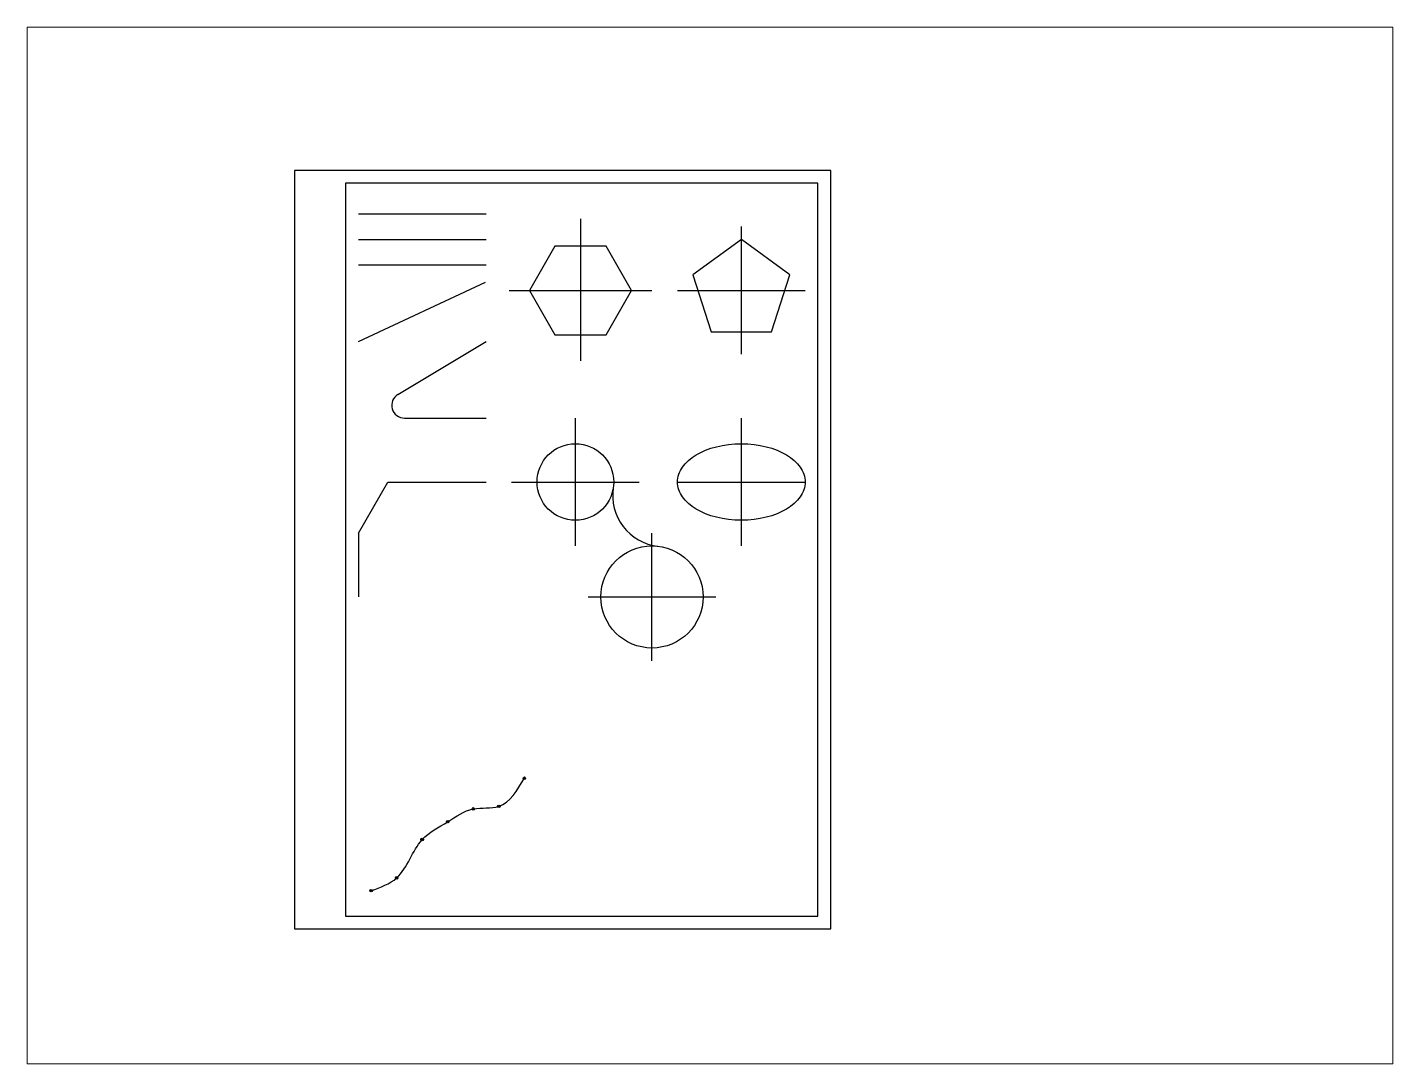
# Paper-space layout 'Layout1' of a CAD drawing. Header units: millimetres. Extents: x 26 to 231, y 20 to 176.
# The model-space entities are those that its viewports show. They can reach past a viewport. Long polylines and large blocks are cut down to what shows.
import ezdxf

# ---------------------------------------------------------------- set-up
doc = ezdxf.new("R2010")
doc.units = ezdxf.units.MM
doc.header["$PDMODE"] = 32
doc.linetypes.add('ACAD_ISO02W100', pattern=[15, 12, -3])
doc.linetypes.add('ACAD_ISO08W100', pattern=[36, 24, -3, 6, -3])

msp = doc.modelspace()

# ---------------------------------------------------------------- linework, layer by layer
for p, q in [((25, 280), (75, 280)), ((25, 230), (74.85, 253.24)), ((40.48, 209.29), (75, 230)), ((43.05, 200), (75, 200)), ((25, 155), (36.55, 175)), ((36.55, 175), (75, 175)), ((25, 155), (25, 130))]:
    msp.add_line(p, q)
at = {"linetype": 'ACAD_ISO08W100'}
for p, q in [((112, 278), (112, 222.5)), ((175, 225), (175, 275)), ((25, 260), (75, 260)), ((84, 250), (140, 250)), ((150, 250), (200, 250)), ((110, 150), (110, 200)), ((175, 150), (175, 200)), ((85, 175), (135, 175)), ((150, 175), (200, 175)), ((140, 105), (140, 155)), ((115, 130), (165, 130))]:
    msp.add_line(p, q, dxfattribs=at)
at = {"linetype": 'ACAD_ISO02W100'}
msp.add_line((25, 270), (75, 270), dxfattribs=at)
for points in [[(0, 0), (210, 0), (210, 297), (0, 297)], [(20, 5), (205, 5), (205, 292), (20, 292)]]:
    msp.add_lwpolyline(points, close=True)
at = {"linetype": 'ACAD_ISO08W100'}
for points in [[(175, 270), (155.98, 256.18), (163.24, 233.82), (186.76, 233.82), (194.02, 256.18)], [(102, 267.32), (92, 250), (102, 232.68), (122, 232.68), (132, 250), (122, 267.32)]]:
    msp.add_lwpolyline(points, close=True, dxfattribs=at)
for centre, radius in [((110, 175), 15), ((140, 130), 20)]:
    msp.add_circle(centre, radius)
for centre, radius, start, end in [((43.05, 205), 5, 120.9638, 270), ((144.6, 169.73), 20, 171.3473, 263.394)]:
    msp.add_arc(centre, radius, start, end)
msp.add_ellipse((175, 175), major_axis=(25, 0), ratio=0.6, dxfattribs=at)
msp.add_spline([(30, 15), (40, 20), (50, 35), (60, 42), (70, 47), (80, 48), (90, 59)], degree=3)
for p in [(90, 59), (80, 48), (70, 47), (60, 42), (50, 35), (40, 20), (30, 15)]:
    msp.add_point(p)

psp = doc.layouts.get("Layout1")

# ---------------------------------------------------------------- viewports
at = {"layer": '0'}
psp.add_viewport(center=(128.5, 97.5), size=(205.6, 156), view_center_point=(162.72, 150.14), view_height=405.7917, dxfattribs=at)

doc.saveas('drawing.dxf')
